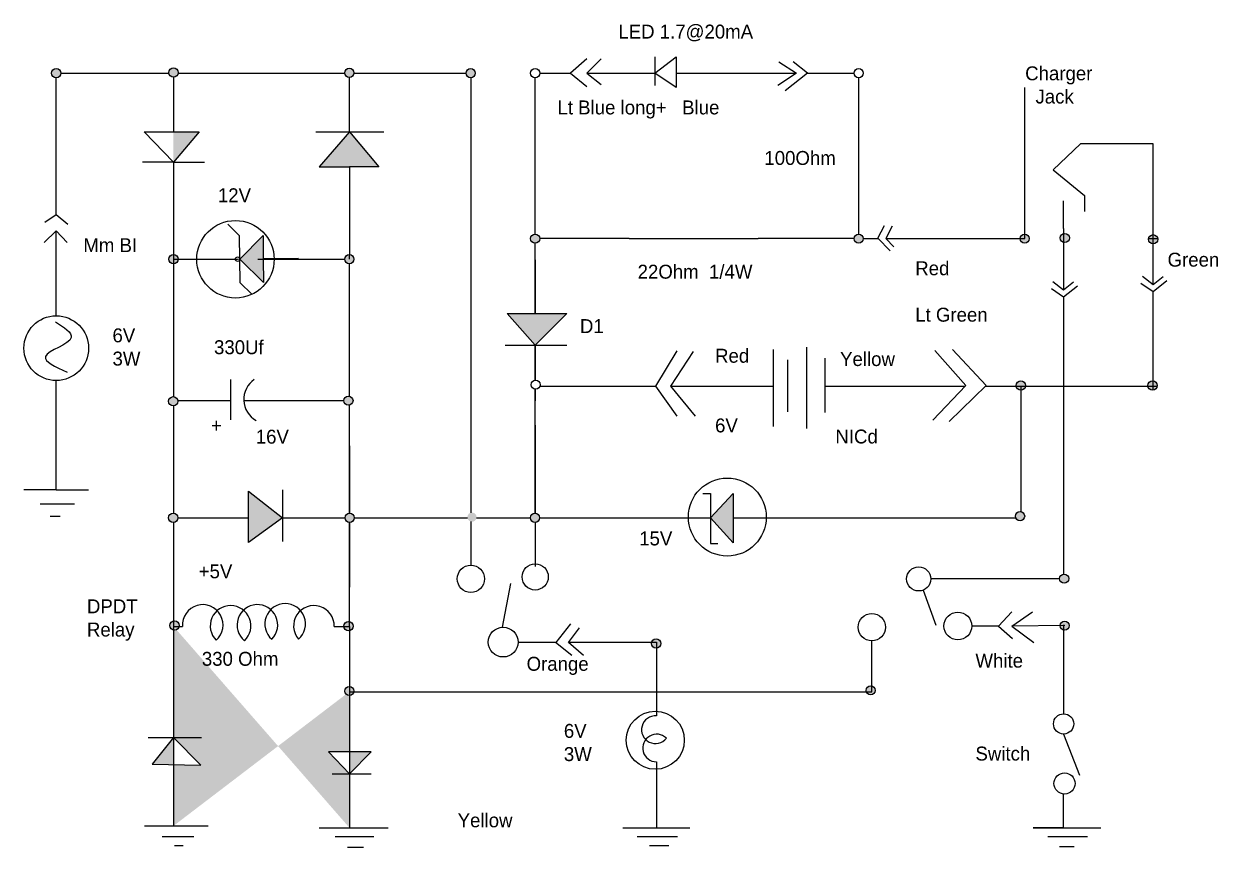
# Model space of a CAD drawing. Header units: inches. Extents: x 49.2 to 70.8, y -5.9 to 40.9.
# Drawn here: x 56.2 to 64.78, y -5.93 to -0.02 of the extents above; entities that cross this region are included whole.
import ezdxf

# ---------------------------------------------------------------- set-up
doc = ezdxf.new("R2010")
doc.units = ezdxf.units.IN
doc.header["$MEASUREMENT"] = 0
doc.linetypes.add('ZIGZAG', pattern='A,0.0001,-0.2,[131,ltypeshp.shx,S=0.2,R=0,X=-0.2,Y=0],-0.4,[131,ltypeshp.shx,S=0.2,R=180,X=0.2,Y=0],-0.2', length=0.8001)

# ---------------------------------------------------------------- blocks, each defined once
blk = doc.blocks.new('Diode - Zener')
at = {"color": 7}
for p, q in [((0.2, 0.150001), (0.25, 0.100001)), ((0.15, 0.100001), (0.25, 0)), ((0.15, 0), (0.15, 0.100001)), ((0.25, 0.100001), (0.25, -0.099999)), ((0, 0), (0.15, 0)), ((0.25, 0), (0.15, -0.099999)), ((0.15, -0.099999), (0.15, 0)), ((0.25, 0), (0.4, 0)), ((0.25, -0.099999), (0.3, -0.149999))]:
    blk.add_line(p, q, dxfattribs=at)
blk.add_solid([(0.15, -0.099999), (0.25, 0), (0.15, 0.100001)], dxfattribs=at)

msp = doc.modelspace()

# ---------------------------------------------------------------- hatches: boundary and pattern name
h = msp.add_hatch(color=250)
edge = h.paths.add_edge_path()
edge.add_arc((56.4302, -0.3747), 0.0331, 0, 360)
edge = h.paths.add_edge_path()
edge.add_arc((57.2725, -0.3705), 0.0331, 0, 360)
edge = h.paths.add_edge_path()
edge.add_arc((58.5359, -0.3728), 0.0331, 0, 360)
edge = h.paths.add_edge_path()
edge.add_arc((59.4073, -0.3747), 0.0331, 0, 360)
h = msp.add_hatch(color=70)
h.paths.add_polyline_path([(57.458, -0.7957), (57.2725, -0.7957), (57.2725, -1.0134)], flags=17)
h.paths.add_polyline_path([(57.0622, -0.7957), (57.2725, -0.7957), (57.458, -0.7957), (57.2725, -1.0134)])
edge = h.paths.add_edge_path(flags=16)
edge.add_line((57.0622, -0.7957), (57.2725, -0.7957))
edge.add_line((57.2725, -1.0134), (57.0622, -0.7957))
edge.add_line((57.2725, -0.7957), (57.2725, -1.0134))
edge = h.paths.add_edge_path()
edge.add_line((57.2725, -0.3747), (57.2725, -0.7957))
h = msp.add_hatch(color=250)
h.paths.add_polyline_path([(57.458, -0.7957), (57.2725, -0.7957), (57.2725, -1.0134)], flags=17)
h.paths.add_polyline_path([(57.0622, -0.7957), (57.2725, -0.7957), (57.458, -0.7957), (57.2725, -1.0134)])
edge = h.paths.add_edge_path(flags=17)
edge.add_line((57.0622, -0.7957), (57.2725, -0.7957))
edge.add_line((57.2725, -1.0134), (57.0622, -0.7957))
edge.add_line((57.2725, -0.7957), (57.2725, -1.0134))
for color, points in [(250, [(57.2725, -0.7957), (57.458, -0.7957), (57.2725, -1.0134)]), (7, [(57.8115, -3.744), (57.8115, -3.375), (58.0548, -3.5661)])]:
    msp.add_hatch(color=color).paths.add_polyline_path(points)
h = msp.add_hatch(color=7)
edge = h.paths.add_edge_path()
edge.add_arc((58.5359, -4.8099), 0.0331, 0, 360)
h.paths.add_polyline_path([(58.5359, -0.7957), (58.7484, -1.0466), (58.5359, -1.0466), (58.3181, -1.0466)])
edge = h.paths.add_edge_path()
edge.add_line((58.5359, -4.3458), (58.5359, -4.8148))
edge.add_line((58.5359, -4.8148), (58.5359, -5.7909))
h = msp.add_hatch(color=250)
h.paths.add_polyline_path([(58.5359, -0.7957), (58.3181, -1.0466), (58.5359, -1.0466), (58.7484, -1.0466)], flags=17)
edge = h.paths.add_edge_path()
edge.add_line((58.5359, -0.7957), (58.7484, -1.0466))
edge.add_line((58.3181, -1.0466), (58.5359, -1.0466))
edge.add_line((58.7484, -1.0466), (58.5359, -1.0466))
h = msp.add_hatch(color=250)
edge = h.paths.add_edge_path()
edge.add_arc((59.8708, -1.5627), 0.0331, 0, 360)
edge = h.paths.add_edge_path()
edge.add_arc((58.5359, -1.7102), 0.0331, 0, 360)
edge = h.paths.add_edge_path()
edge.add_arc((57.2707, -2.7301), 0.0331, 0, 360)
edge = h.paths.add_edge_path()
edge.add_arc((58.529, -2.7255), 0.0331, 0, 360)
edge = h.paths.add_edge_path()
edge.add_arc((57.2707, -3.5665), 0.0331, 0, 360)
edge = h.paths.add_edge_path()
edge.add_arc((58.5382, -3.5665), 0.0331, 0, 360)
edge = h.paths.add_edge_path()
edge.add_arc((59.4167, -3.5619), 0.0331, 0, 360)
edge = h.paths.add_edge_path()
edge.add_arc((59.8697, -3.5665), 0.0331, 0, 360)
edge = h.paths.add_edge_path()
edge.add_arc((62.1943, -1.5627), 0.0331, 0, 360)
edge = h.paths.add_edge_path()
edge.add_arc((57.2725, -1.7102), 0.0331, 0, 360)
h.paths.add_polyline_path([(60.0976, -2.1003), (59.8708, -2.3282), (59.6684, -2.1003)])
h.paths.add_polyline_path([(61.2938, -3.3933), (61.2938, -3.7461), (61.1313, -3.5661)])
h = msp.add_hatch(color=7)
edge = h.paths.add_edge_path()
edge.add_arc((63.387, -1.5627), 0.0331, 0, 360)
edge = h.paths.add_edge_path()
edge.add_arc((63.675, -1.5581), 0.0331, 0, 360)
edge = h.paths.add_edge_path()
edge.add_arc((64.3102, -1.5672), 0.0331, 0, 360)
h = msp.add_hatch(color=7)
edge = h.paths.add_edge_path()
edge.add_arc((64.3056, -2.6173), 0.0331, 0, 360)
edge = h.paths.add_edge_path()
edge.add_arc((63.3596, -2.6173), 0.0331, 0, 360)
edge = h.paths.add_edge_path()
edge.add_arc((63.3539, -3.5547), 0.0331, 0, 360)
edge = h.paths.add_edge_path()
edge.add_arc((63.6705, -4.0033), 0.0331, 0, 360)
h = msp.add_hatch(color=7)
edge = h.paths.add_edge_path()
edge.add_arc((57.2803, -4.3397), 0.0331, 0, 360)
edge = h.paths.add_edge_path()
edge.add_arc((58.5298, -4.3445), 0.0331, 0, 360)
h.paths.add_polyline_path([(58.6931, -5.2464), (58.3851, -5.2464), (58.5359, -5.4037)])
h.paths.add_polyline_path([(57.2725, -5.1438), (57.119, -5.3353), (57.468, -5.3421)])
edge = h.paths.add_edge_path()
edge.add_line((58.5359, -4.8148), (58.5359, -5.7909))
edge.add_line((57.2725, -4.3458), (57.2725, -5.7782))
h = msp.add_hatch(color=7)
edge = h.paths.add_edge_path()
edge.add_arc((60.7393, -4.4691), 0.0331, 0, 360)
edge = h.paths.add_edge_path()
edge.add_arc((62.2811, -4.8054), 0.0331, 0, 360)
edge = h.paths.add_edge_path()
edge.add_arc((63.6745, -4.3408), 0.0331, 0, 360)

# ---------------------------------------------------------------- linework, layer by layer
for p, q in [((60.7291, -0.2573), (60.7291, -0.4637)), ((60.7291, -0.3747), (60.884, -0.2573)), ((60.884, -0.2573), (60.884, -0.4785)), ((60.2424, -0.2721), (60.1244, -0.3753)), ((60.3456, -0.2721), (60.2424, -0.3753)), ((61.6214, -0.2942), (61.7468, -0.3753)), ((61.8279, -0.3753), (61.7247, -0.2942)), ((56.4302, -1.3183), (56.4302, -0.4079)), ((56.4633, -0.3747), (57.2396, -0.3747)), ((57.2725, -0.4036), (57.2725, -0.7957)), ((57.3053, -0.3747), (58.5028, -0.3747)), ((58.5359, -0.7957), (58.5359, -0.4059)), ((58.569, -0.3747), (59.3741, -0.3747)), ((59.4073, -0.4079), (59.4073, -3.5301)), ((59.8708, -1.5295), (59.8708, -0.4079)), ((59.904, -0.3747), (60.125, -0.3747)), ((60.1244, -0.3753), (60.2424, -0.4711)), ((60.2424, -0.3753), (60.3456, -0.4563)), ((60.2429, -0.3747), (60.3049, -0.3747)), ((60.3049, -0.3747), (60.4836, -0.3747)), ((60.4836, -0.3747), (60.7291, -0.3747)), ((60.884, -0.4785), (60.7291, -0.3747)), ((60.884, -0.3747), (61.0198, -0.3747)), ((61.0198, -0.3747), (61.5815, -0.3747)), ((61.5815, -0.3747), (61.746, -0.3747)), ((61.7468, -0.3753), (61.6141, -0.4637)), ((61.8279, -0.3753), (61.6657, -0.5006)), ((61.8241, -0.3747), (62.1612, -0.3747)), ((62.1943, -0.4079), (62.1943, -0.6781)), ((57.2725, -1.0134), (57.0622, -0.7957)), ((57.0622, -0.7957), (57.2725, -0.7957)), ((57.2725, -0.7957), (57.458, -0.7957)), ((57.458, -0.7957), (57.2725, -1.0134)), ((58.2942, -0.7957), (58.784, -0.7957)), ((63.7884, -0.8832), (63.5925, -1.0678)), ((64.309, -0.8832), (63.7884, -0.8832)), ((64.309, -1.8923), (64.309, -0.8832)), ((57.2725, -1.0134), (57.0495, -1.0134)), ((57.2725, -1.0134), (57.2725, -1.7102)), ((57.2725, -1.0134), (57.4963, -1.0134)), ((63.5925, -1.0678), (63.8174, -1.253)), ((62.1943, -1.1482), (62.1943, -1.5295)), ((63.8174, -1.253), (63.8174, -1.3668)), ((56.4302, -1.3183), (56.4302, -1.3183)), ((56.4302, -1.3887), (56.4302, -1.3183)), ((63.6669, -1.4903), (63.6669, -1.2913)), ((56.3478, -1.444), (56.4302, -1.3887)), ((56.4302, -1.3887), (56.5138, -1.4591)), ((56.3428, -1.5898), (56.4302, -1.507)), ((56.4302, -2.1166), (56.4302, -1.507)), ((56.4302, -1.507), (56.4302, -1.507)), ((56.4302, -1.507), (56.5088, -1.5898)), ((63.6669, -1.4903), (63.6669, -1.9305)), ((59.8708, -2.1003), (59.8708, -1.5958)), ((60.5447, -1.5627), (59.904, -1.5627)), ((62.1612, -1.5627), (61.4722, -1.5627)), ((62.2274, -1.5627), (62.3343, -1.5627)), ((62.3903, -1.5627), (63.3893, -1.5627)), ((57.2725, -1.7102), (57.7335, -1.7102)), ((57.2725, -1.7102), (57.2725, -2.697)), ((57.8783, -1.7102), (58.5028, -1.7102)), ((59.4073, -1.7145), (59.4073, -2.7281)), ((59.8708, -1.7145), (59.8708, -2.1003)), ((58.5359, -2.6931), (58.5359, -1.7434)), ((64.309, -2.6503), (64.309, -1.9433)), ((63.6669, -1.9815), (63.6669, -3.9704)), ((59.8708, -2.3282), (59.6684, -2.1003)), ((59.6684, -2.1003), (60.0976, -2.1003)), ((60.0976, -2.1003), (59.8708, -2.3282)), ((59.655, -2.3282), (60.0976, -2.3282)), ((59.8708, -2.5783), (59.8708, -2.3282)), ((59.8708, -2.3282), (59.8708, -2.5783)), ((60.8888, -2.3684), (60.7351, -2.6218)), ((61.0059, -2.3721), (60.8433, -2.6227)), ((61.5796, -2.3576), (61.5796, -2.9106)), ((61.8188, -2.3426), (61.8188, -2.9256)), ((62.9636, -2.6162), (62.7424, -2.3655)), ((62.8678, -2.3582), (63.1111, -2.6162)), ((61.6842, -2.4323), (61.6842, -2.806)), ((61.9522, -2.4198), (61.9522, -2.8105)), ((57.6831, -2.5732), (57.6831, -2.8627)), ((56.4302, -3.3651), (56.4302, -2.5813)), ((59.8708, -3.5333), (59.8708, -2.6442)), ((59.8708, -2.6442), (59.8708, -2.7281)), ((59.9057, -2.6218), (60.7351, -2.6218)), ((60.7351, -2.6218), (60.8888, -2.8363)), ((60.8433, -2.6227), (61.0198, -2.8363)), ((60.8439, -2.6218), (61.5796, -2.6218)), ((61.9522, -2.6218), (62.9583, -2.6218)), ((62.7276, -2.8668), (62.9636, -2.6162)), ((63.1111, -2.6162), (62.8456, -2.8742)), ((63.1053, -2.6218), (64.3384, -2.6218)), ((57.3033, -2.7239), (57.6831, -2.7239)), ((57.7775, -2.7239), (58.4959, -2.7239)), ((57.2725, -2.7632), (57.2725, -3.5334)), ((58.5359, -3.5334), (58.5359, -2.7579)), ((59.8708, -2.9024), (59.8708, -3.5333)), ((57.2725, -3.05), (57.2725, -3.5334)), ((58.5359, -3.05), (58.5359, -3.5334)), ((56.4302, -3.3651), (56.1978, -3.3651)), ((56.4302, -3.3651), (56.6625, -3.3651)), ((57.8115, -3.744), (57.8115, -3.375)), ((57.8115, -3.375), (58.0548, -3.5661)), ((58.0548, -3.3666), (58.0548, -3.7356)), ((61.0755, -3.3933), (61.1313, -3.3933)), ((61.1313, -3.3933), (61.1313, -3.7508)), ((61.1313, -3.5661), (61.2938, -3.3933)), ((61.2938, -3.3933), (61.2938, -3.7461)), ((56.314, -3.4667), (56.5609, -3.4667)), ((56.3866, -3.5538), (56.4592, -3.5538)), ((57.2725, -3.5996), (57.2725, -4.3458)), ((57.2725, -3.5996), (57.2725, -4.0636)), ((57.3039, -3.5661), (57.8115, -3.5661)), ((58.0548, -3.5661), (57.8115, -3.744)), ((58.0548, -3.5661), (58.5051, -3.5661)), ((58.5359, -4.3458), (58.5359, -3.5995)), ((58.5359, -3.5995), (58.5359, -4.0636)), ((58.5713, -3.5661), (59.3839, -3.5661)), ((59.4073, -3.5936), (59.4073, -3.9069)), ((59.4496, -3.5661), (59.8366, -3.5661)), ((59.8708, -3.5996), (59.8708, -3.8969)), ((59.8708, -3.5996), (59.8708, -3.9161)), ((59.9029, -3.5661), (61.1313, -3.5661)), ((61.2938, -3.7461), (61.1313, -3.5661)), ((61.2938, -3.5661), (63.3227, -3.5661)), ((61.1313, -3.7508), (61.1823, -3.7508)), ((62.9207, -4.0054), (62.7122, -4.0054)), ((63.6374, -4.0054), (62.9207, -4.0054)), ((59.6363, -4.352), (59.6955, -4.0393)), ((62.6581, -4.0856), (62.7479, -4.3382)), ((63.2942, -4.2421), (63.1987, -4.3435)), ((57.2725, -4.3458), (57.3373, -4.3458)), ((57.2725, -4.3458), (57.2725, -5.7782)), ((58.4271, -4.3458), (58.5359, -4.3458)), ((58.5359, -4.3458), (58.5359, -4.8148)), ((63.1987, -4.3435), (63.3002, -4.433)), ((63.6669, -4.3349), (63.6669, -4.9735)), ((59.7474, -4.4599), (60.0204, -4.4599)), ((60.1119, -4.4599), (60.7417, -4.4599)), ((60.7417, -4.4599), (60.7417, -4.9884)), ((62.2889, -4.8148), (62.2889, -4.4505)), ((58.5359, -4.8148), (62.2889, -4.8148)), ((58.5359, -4.8148), (58.5359, -5.7909)), ((63.6669, -5.1188), (63.7816, -5.4135)), ((60.7417, -5.3187), (60.7417, -5.7909)), ((63.6669, -5.7909), (63.6669, -5.5491)), ((57.064, -5.7782), (57.5206, -5.7782)), ((58.3195, -5.7909), (58.8141, -5.7909)), ((60.5008, -5.7909), (60.9827, -5.7909)), ((57.1908, -5.8543), (57.4191, -5.8543)), ((57.2796, -5.9177), (57.343, -5.9177)), ((58.4336, -5.8543), (58.7126, -5.8543)), ((60.6022, -5.8543), (60.8939, -5.8543)), ((60.691, -5.9177), (60.8305, -5.9177)), ((58.5224, -5.9304), (58.6366, -5.9304))]:
    msp.add_line(p, q)
at = {"color": 0}
for p, q in [((63.3893, -1.5627), (63.388, -0.4777)), ((63.388, -0.4777), (63.388, -0.4777)), ((58.5359, -0.7957), (58.3181, -1.0466)), ((58.5359, -0.7957), (58.7484, -1.0466)), ((58.3181, -1.0466), (58.5359, -1.0466)), ((58.7484, -1.0466), (58.5359, -1.0466)), ((58.5359, -1.0466), (58.5359, -1.6771)), ((62.3314, -1.5597), (62.3812, -1.4677)), ((62.4342, -1.4723), (62.3903, -1.5627)), ((62.4197, -1.6513), (62.3314, -1.5597)), ((62.3903, -1.5627), (62.4481, -1.6208)), ((64.2774, -1.5627), (64.343, -1.5627)), ((63.5898, -1.8709), (63.6662, -1.9311)), ((63.6662, -1.9311), (63.7389, -1.8722)), ((64.3089, -1.9434), (64.2224, -1.8845)), ((64.2324, -1.8322), (64.3089, -1.8924)), ((64.3089, -1.8924), (64.3815, -1.8335)), ((64.409, -1.8649), (64.3089, -1.9434)), ((63.6662, -1.9821), (63.5798, -1.9232)), ((63.7664, -1.9036), (63.6662, -1.9821)), ((63.3586, -2.6199), (63.3586, -3.5219)), ((63.2942, -4.3435), (63.4426, -4.2421)), ((63.4426, -4.2421), (63.4426, -4.2421)), ((60.1235, -4.3287), (60.0194, -4.4612)), ((60.1102, -4.4621), (60.1891, -4.357)), ((63.1987, -4.3435), (63.0069, -4.3435)), ((63.6745, -4.3408), (63.2942, -4.3435)), ((63.2942, -4.3435), (63.2942, -4.3435)), ((63.2942, -4.3435), (63.2942, -4.3435)), ((63.2942, -4.3435), (63.2942, -4.3435)), ((63.2942, -4.3435), (63.2942, -4.3435)), ((63.2942, -4.3435), (63.2942, -4.3435)), ((63.2942, -4.3435), (63.4535, -4.462)), ((60.0168, -4.4592), (60.1336, -4.5526)), ((60.2183, -4.5555), (60.1102, -4.4621)), ((57.0916, -5.1438), (57.4749, -5.1438)), ((57.2725, -5.1438), (57.119, -5.3353)), ((57.468, -5.3421), (57.2725, -5.1438)), ((58.6931, -5.2464), (58.3851, -5.2464)), ((58.3851, -5.2464), (58.5359, -5.4037)), ((58.5359, -5.4037), (58.6931, -5.2464)), ((57.119, -5.3353), (57.468, -5.3421)), ((58.4125, -5.4037), (58.6931, -5.4037)), ((63.6669, -5.7909), (63.4477, -5.7909)), ((63.4477, -5.7909), (63.6669, -5.7909)), ((63.6669, -5.7909), (63.9331, -5.7909)), ((63.5542, -5.8554), (63.8384, -5.8554)), ((63.6371, -5.9264), (63.7436, -5.9264))]:
    msp.add_line(p, q, dxfattribs=at)
at = {"color": 0, "linetype": 'ZIGZAG'}
msp.add_line((62.1943, -0.6781), (62.1943, -1.1482), dxfattribs=at)
at = {"linetype": 'ZIGZAG'}
msp.add_line((60.5447, -1.5627), (61.4722, -1.5627), dxfattribs=at)
at = {"color": 250}
msp.add_line((58.5359, -1.7102), (58.5359, -1.6771), dxfattribs=at)
for centre, radius in [((56.4302, -0.3747), 0.0331), ((57.2725, -0.3705), 0.0331), ((58.5359, -0.3728), 0.0331), ((59.4073, -0.3747), 0.0331), ((59.8708, -0.3747), 0.0331), ((62.1943, -0.3747), 0.0331), ((59.8708, -1.5627), 0.0331), ((59.8708, -1.5627), 0.0331), ((62.1943, -1.5627), 0.0331), ((62.1943, -1.5627), 0.0331), ((63.387, -1.5627), 0.0331), ((63.675, -1.5581), 0.0331), ((64.3102, -1.5672), 0.0331), ((57.2725, -1.7102), 0.0331), ((58.5359, -1.7102), 0.0331), ((56.4302, -2.3489), 0.2324), ((59.8743, -2.6112), 0.0331), ((63.3596, -2.6173), 0.0331), ((64.3056, -2.6173), 0.0331), ((57.2707, -2.7301), 0.0331), ((58.529, -2.7255), 0.0331), ((61.2508, -3.5614), 0.2799), ((57.2707, -3.5665), 0.0331), ((58.5382, -3.5665), 0.0331), ((59.8697, -3.5665), 0.0331), ((59.8697, -3.5665), 0.0331), ((63.3539, -3.5547), 0.0331), ((59.409, -4.0048), 0.0979), ((59.8708, -3.9909), 0.094), ((62.6257, -4.0054), 0.0865), ((63.6705, -4.0033), 0.0331), ((62.2889, -4.3523), 0.0982), ((57.2803, -4.3397), 0.0331), ((58.5298, -4.3445), 0.0331), ((59.6406, -4.4588), 0.1069), ((63.6745, -4.3408), 0.0331), ((60.7393, -4.4691), 0.0331), ((58.5359, -4.8099), 0.0331), ((62.2811, -4.8054), 0.0331), ((60.7335, -5.1632), 0.2085), ((63.6669, -5.0461), 0.0726), ((63.6734, -5.4736), 0.0758)]:
    msp.add_circle(centre, radius)
at = {"color": 0}
for centre, radius in [((57.7175, -1.7108), 0.2781), ((57.7335, -1.7102), 0.0159), ((62.907, -4.3435), 0.0998)]:
    msp.add_circle(centre, radius, dxfattribs=at)
for centre, radius, start, end in [((57.9521, -2.7172), 0.1747, 124.5228, 240.35263), ((57.4828, -4.3357), 0.1459, 311.20602, 183.98382), ((57.6824, -4.3426), 0.1459, 313.39978, 224.84585), ((57.8751, -4.3357), 0.1459, 315.15417, 230.68924), ((57.8751, -4.3357), 0.1459, 315.15417, 230.68924), ((58.0747, -4.3288), 0.1459, 311.34437, 228.794), ((58.2812, -4.3426), 0.1459, 358.72043, 221.0308), ((60.7344, -5.0876), 0.0994, 85.7443, 322.12785), ((60.7429, -5.2192), 0.0994, 45.25814, 269.35478)]:
    msp.add_arc(centre, radius, start, end)
msp.add_spline([(56.4239, -2.1595), (56.5378, -2.2733), (56.3528, -2.4084), (56.5093, -2.5222)], degree=3)

# ---------------------------------------------------------------- block references
at = {"color": 0, "xscale": 1.684615360688071, "yscale": 1.68461536068807, "zscale": 1.684615360688072, "rotation": 180.5928535410412}
msp.add_blockref('Diode - Zener', (58.1705, -1.7061), dxfattribs=at)

# ---------------------------------------------------------------- texts
at = {"color": 0, "char_height": 0.1, "attachment_point": 1}
for s, insert, width in [('LED 1.7@20mA', (60.468, -0.0266), 1.658634), ('Lt Blue long+   Blue', (60.0307, -0.5709), 1.963955), ('12V', (57.5914, -1.2014), 0.508074), ('Mm BI', (56.6251, -1.5598), 0.458262), ('Green', (64.4136, -1.6638), 0.779798), ('22Ohm  1/4W', (60.6066, -1.7501), 1.479721), ('Red\\P\\PLt Green', (62.6009, -1.7253), 0.964487), ('D1', (60.1923, -2.1405), 0.390646), ('6V\\P3W', (56.8343, -2.207), 0.438338), ('330Uf', (57.5636, -2.2921), 0.572929), ('Red\\P\\P\\P6V', (61.163, -2.3534), 0.473511), ('Yellow', (62.0611, -2.3771), 0.612266), ('+', (57.5422, -2.854), 0.160634), ('16V', (57.8635, -2.9343), 0.444422), ('NICd', (62.0272, -2.9332), 0.769455), ('15V', (60.6179, -3.6648), 0.284266), ('+5V', (57.4538, -3.9006), 0.561196), ('DPDT\\PRelay', (56.6507, -4.152), 0.512817), ('330 Ohm', (57.4762, -4.5289), 0.796722), ('White\\P\\P\\P\\PSwitch', (63.0334, -4.5422), 0.520862), ('Orange', (59.809, -4.5647), 0.76285), ('6V\\P3W', (60.0767, -5.0462), 0.575483), ('Yellow', (59.3138, -5.6882), 0.936833)]:
    msp.add_mtext(s, dxfattribs=dict(at, insert=insert, width=width))
at = {"color": 0, "linetype": 'ZIGZAG', "char_height": 0.1, "attachment_point": 1}
for s, insert, width in [('\\pt0;Charger\\P\\ptz;  Jack', (63.3905, -0.3261), 1.610037), ('100Ohm', (61.5171, -0.9336), 0.577962)]:
    msp.add_mtext(s, dxfattribs=dict(at, insert=insert, width=width))

doc.saveas('drawing.dxf')
